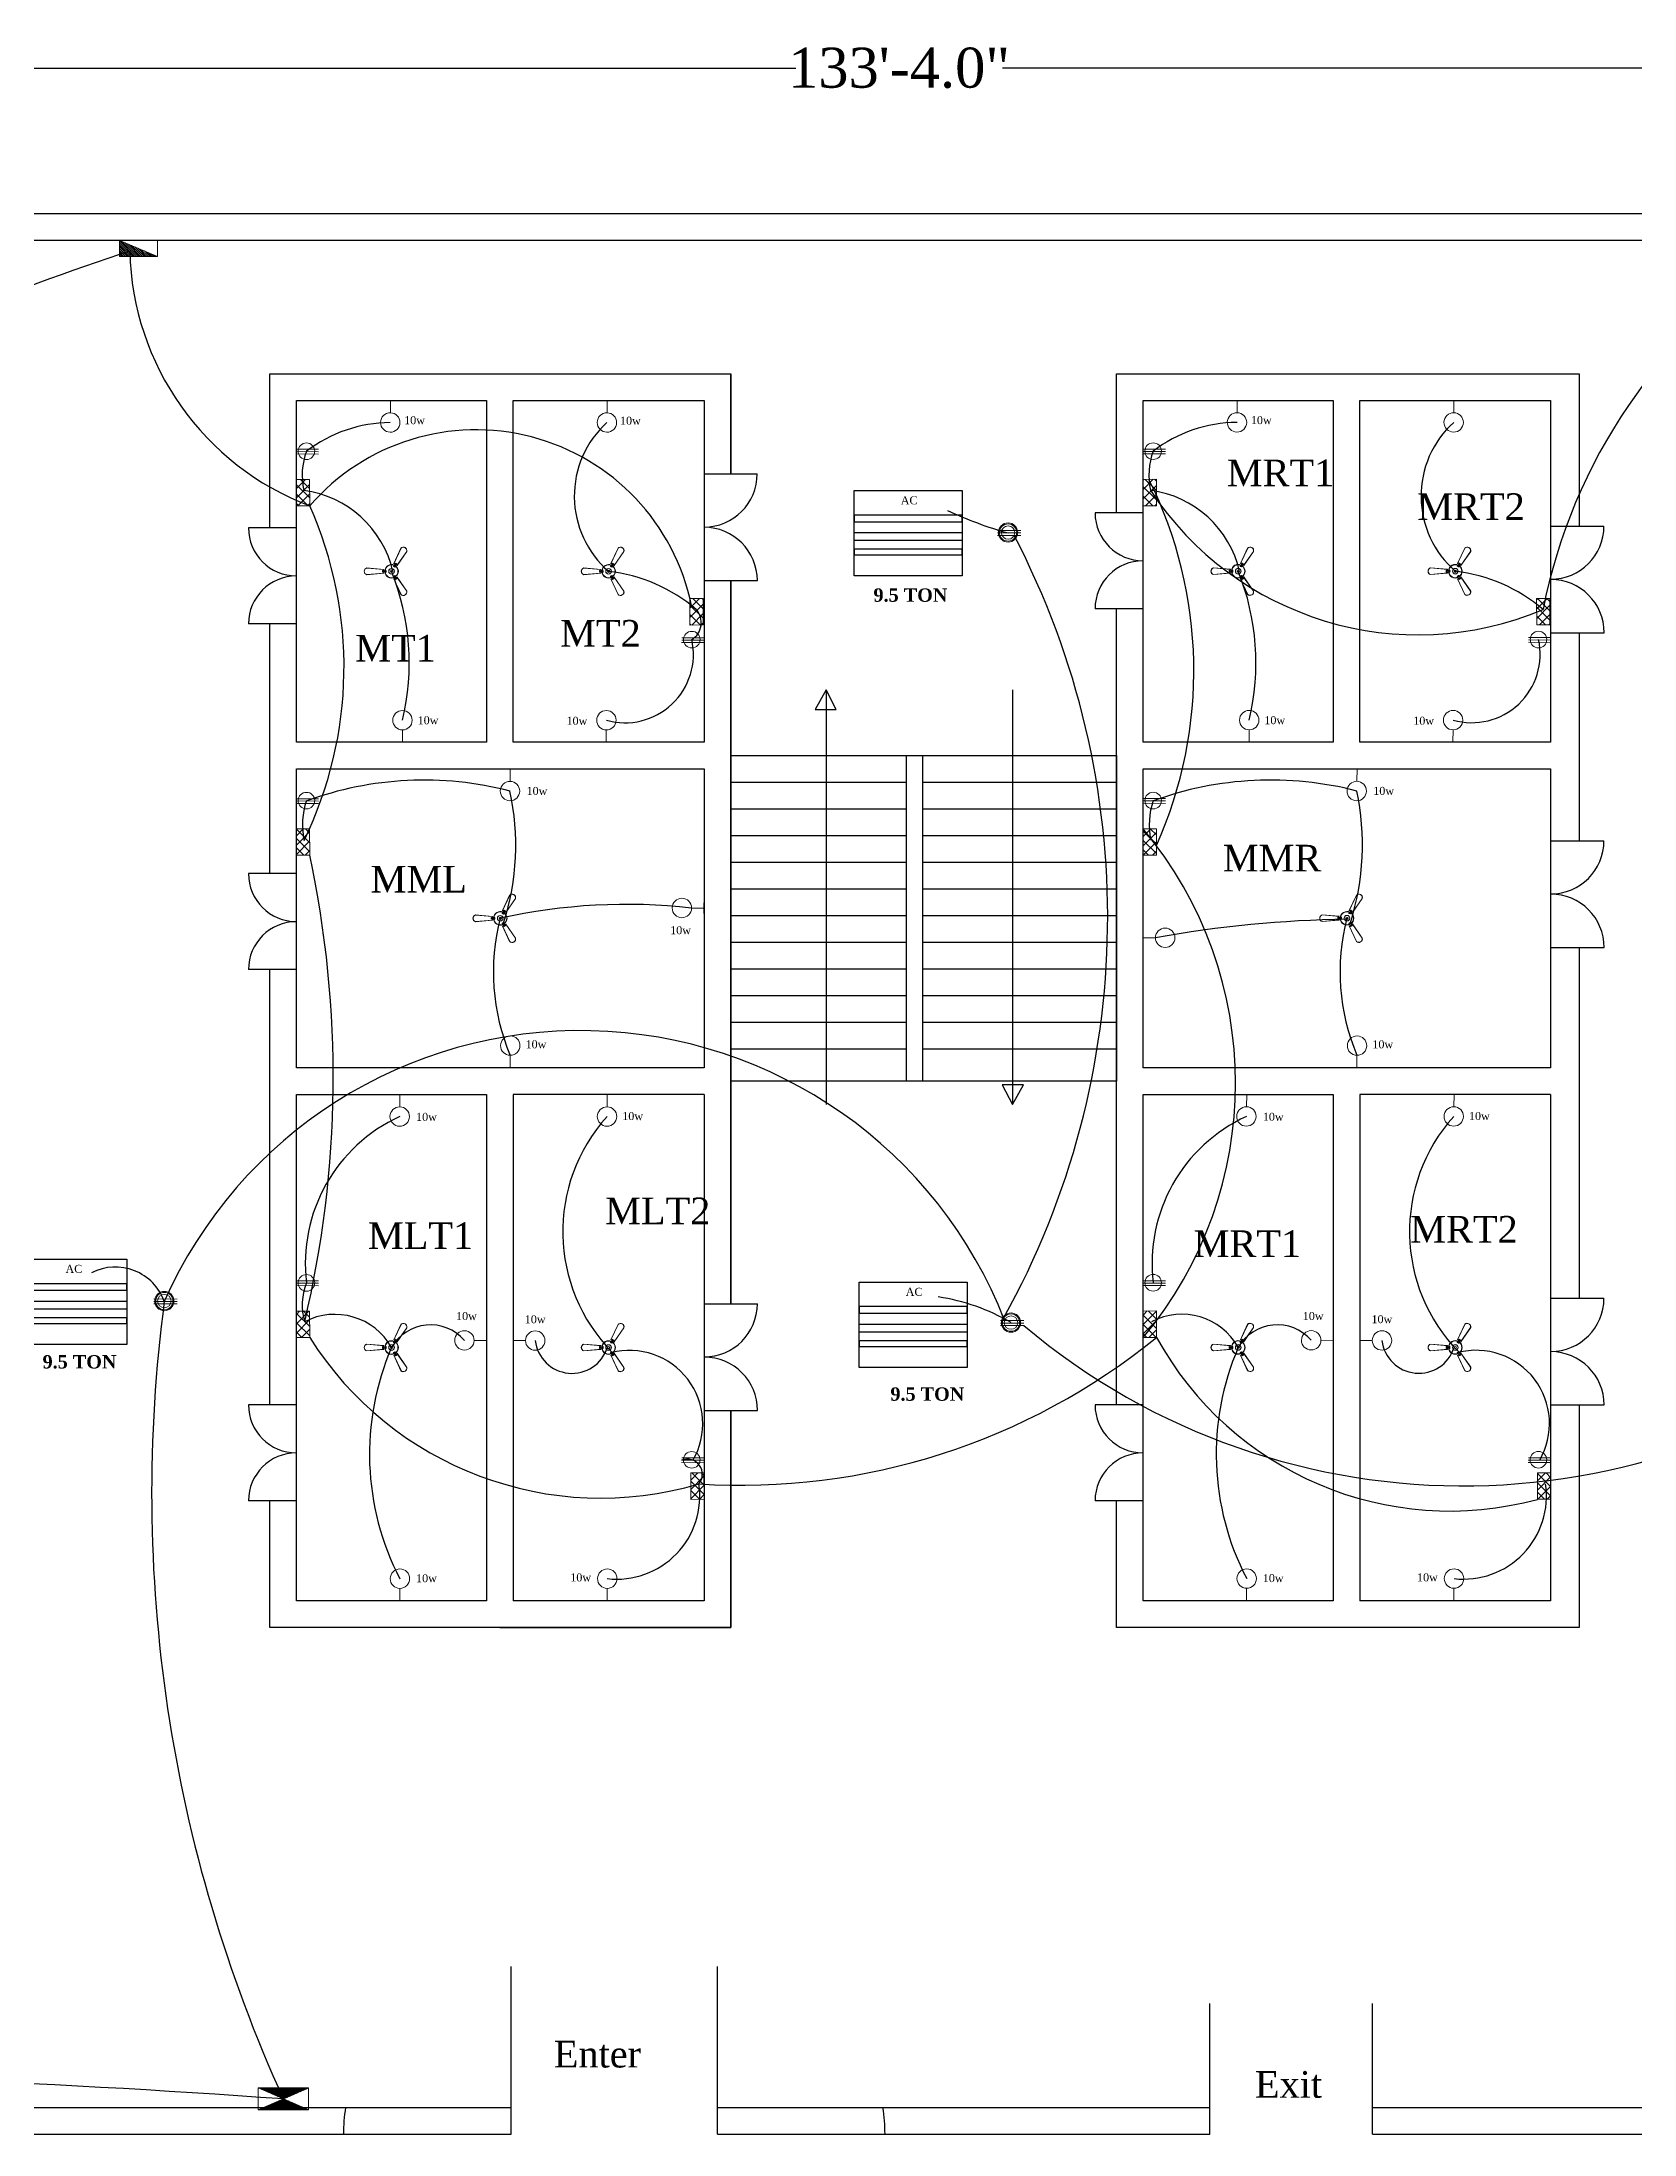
# Model space of a CAD drawing. Header units: inches. Extents: x 23915 to 29834, y 6638 to 7786.
# Drawn here: x 27073 to 27670, y 6668 to 7452 of the extents above; entities that cross this region are included whole.
import ezdxf

# ---------------------------------------------------------------- set-up
doc = ezdxf.new("R2010")
doc.units = ezdxf.units.IN
doc.header["$MEASUREMENT"] = 0
for name, color, linetype, lineweight in [('E-AC-Socket-15A', 52, 'Continuous', 18), ('E-CF-Ceiling-Fan', 7, 'Continuous', 18), ('E-MDB', 1, 'Continuous', 15), ('E-QS-Socket-15A', 30, 'Continuous', 18), ('E-SB-Switch-Board', 5, 'Continuous', 18), ('E-Sub-Distrubtion board', 242, 'Continuous', 18), ('E-WALL-LIGHT', 4, 'Continuous', 18), ('LIGHTING', 7, 'Continuous', 18)]:
    doc.layers.add(name, color=color, linetype=linetype, lineweight=lineweight)
doc.styles.get("Standard").update_dxf_attribs({"font": 'times.ttf', "height": 15})
doc.dimstyles.get("Standard").update_dxf_attribs({"dimtxt": 0.18, "dimasz": 6, "dimexe": 0.18, "dimexo": 0.0625, "dimgap": 0.09, "dimtad": 0, "dimtih": 1, "dimtoh": 1, "dimdec": 1, "dimzin": 0, "dimdsep": 46, "dimlunit": 3, "dimtxsty": 'Standard', "dimblk": 'ARCHTICK', "dimcen": 0.09, "dimadec": 0, "dimazin": 0, "dimtfac": 1, "dimtdec": 1, "dimtofl": 0, "dimtmove": 0, "dimatfit": 3, "dimldrblk": 'ARCHTICK', "dimfxl": 1, "dimtolj": 1, "dimtzin": 0, "dimarcsym": 0})

# ---------------------------------------------------------------- blocks, each defined once
blk = doc.blocks.new('D1')
for p, q in [((7349.36, 6000.1), (7331.36, 6000.1)), ((7349.36, 5964.1), (7331.36, 5964.1))]:
    blk.add_line(p, q)
for centre, start, end in [((7349.36, 6000.1), 180, 269.99996), ((7349.36, 5964.1), 90, 180)]:
    blk.add_arc(centre, 18, start, end)
blk = doc.blocks.new('WALL-LIGHT')
for p, q in [((-0.062, 0.259), (0.062, 0.259)), ((0, 0.114), (0, 0.259))]:
    blk.add_line(p, q)
blk.add_circle((0, 0), 0.114)
blk = doc.blocks.new('SW')
h = blk.add_hatch()
h.set_pattern_fill('ANSI37', color=256, scale=24, style=0)
h.set_pattern_definition([(45, (-59.5238, -1151.0284), (-2.12132, 2.12132), []), (135, (-59.5238, -1151.0284), (-2.12132, -2.12132), [])])
h.paths.add_polyline_path([(-24, -15.52), (-12, -15.52), (-12, -21.52), (-24, -21.52)])
for p, q in [((-24, -15.52), (-12, -15.52)), ((-24, -15.52), (-24, -21.52)), ((-12, -15.52), (-12, -21.52)), ((-24, -21.52), (-12, -21.52))]:
    blk.add_line(p, q)
blk = doc.blocks.new('A$C4DCB0E22')
at = {"layer": 'E-SB-Switch-Board', "xscale": 1.5, "yscale": 1.5, "zscale": 1.5, "rotation": 90.05046403147966}
blk.add_blockref('SW', (-23.3, 36), dxfattribs=at)
blk = doc.blocks.new('3PIN15A')
for p, q in [((-7.5, -5.1), (6.4, 8.9)), ((-6.1, -6.6), (7.9, 7.4)), ((-4.6, -8.1), (9.4, 5.9))]:
    blk.add_line(p, q)
blk.add_circle((0, 0), 7.37)
blk = doc.blocks.new('FAN56')
at = {"layer": 'LIGHTING'}
for p, q in [((2.3, 7.9), (9.7, 23.9)), ((2.4, 7.8), (9.8, 23.8)), ((-25.5, 3.5), (-8, 2)), ((-25.5, 3.4), (-8, 1.8)), ((-9.1, 0.4), (-8.8, 0.6)), ((-8.2, 0.6), (-8.9, 1)), ((-8.4, -0.2), (-8.6, 0.1)), ((-6.7, 0.6), (-5.9, 0.9)), ((-6.4, -0.1), (-6.5, 0.2)), ((-6, 0.4), (-5.7, 0.6)), ((2.8, 6.1), (2.1, 5.6)), ((2.5, 5.6), (2.5, 5.2)), ((3.1, 5.6), (3.5, 5.6)), ((3.3, 5), (3.3, 4.7)), ((3.6, 7.4), (3.6, 8.2)), ((3.8, 5.5), (3.8, 4.6)), ((4, 7.4), (4.4, 7.4)), ((4.1, 8.2), (4.1, 7.8)), ((4.6, 6.8), (5.3, 7.2)), ((4.9, 7.7), (4.9, 7.4)), ((15.7, 20.4), (5.6, 6)), ((15.8, 20.4), (5.7, 5.9)), ((-8, -1.8), (-25.5, -3.4)), ((-8, -2), (-25.5, -3.5)), ((-9.1, -0.6), (-8.8, -0.4)), ((-8.2, -0.6), (-8.9, -1)), ((-6.7, -0.6), (-5.9, -0.9)), ((-6.1, -0.6), (-5.8, -0.4)), ((2.8, -6.1), (2.1, -5.6)), ((9.7, -23.9), (2.3, -7.9)), ((2.7, -5.4), (2.4, -5.2)), ((9.8, -23.8), (2.4, -7.8)), ((3.3, -5.5), (3.1, -5.8)), ((3.5, -5), (3.2, -4.8)), ((3.6, -7.4), (3.6, -8.2)), ((3.8, -5.5), (3.8, -4.6)), ((4.2, -8.1), (3.9, -7.9)), ((4.4, -7.2), (4.2, -7.5)), ((4.6, -6.8), (5.3, -7.2)), ((5.1, -7.6), (4.8, -7.5)), ((5.6, -6), (15.7, -20.4)), ((5.7, -5.9), (15.8, -20.4))]:
    blk.add_line(p, q, dxfattribs=at)
for centre, radius in [((-9, 0.5), 0.176), ((-8.5, -0.1), 0.176), ((-6.5, 0.1), 0.176), ((-5.9, 0.5), 0.176), ((0, 0), 2.91), ((0, 0), 2.8), ((0, 0), 1.16), ((0, 0), 1.04), ((2.5, 5.4), 0.176), ((3.3, 5.6), 0.176), ((3.3, 4.9), 0.176), ((4.1, 8), 0.176), ((4.2, 7.4), 0.176), ((4.9, 7.5), 0.176), ((-9, -0.5), 0.176), ((-5.9, -0.5), 0.176), ((2.5, -5.3), 0.176), ((3.2, -5.6), 0.176), ((3.4, -4.9), 0.176), ((4.1, -8), 0.176), ((4.3, -7.3), 0.176), ((4.9, -7.5), 0.176)]:
    blk.add_circle(centre, radius, dxfattribs=at)
for centre, radius, start, end in [((12.2, 21.2), 3.68, 347.3557, 132.6443), ((12.2, 21.2), 3.57, 347.726, 132.274), ((-24.4, 0), 3.68, 107.3557, 252.6443), ((-24.4, 0), 3.57, 107.726, 252.274), ((0, 0), 9.37, 175.5055, 184.4945), ((-9.1, 0.7), 0.293, 62.3685, 175.5055), ((0, 0), 8.2, 166.1924, 175.904), ((-7.4, 3), 2.53, 252.404, 287.596), ((0, 0), 7.03, 64.034, 175.92), ((0, 0), 6.68, 65.0324, 174.9676), ((-5.8, 0.7), 0.293, 353.3233, 114.7287), ((0, 0), 5.51, 173.3233, 186.6767), ((2.3, 5.3), 0.293, 125.2713, 246.6767), ((0, 0), 5.51, 53.3233, 66.6767), ((0, 0), 8.2, 64.096, 73.8076), ((1.2, 7.8), 2.38, 311.296, 348.704), ((3.5, 4.7), 0.293, 233.3233, 354.7287), ((3.9, 8.2), 0.293, 64.4945, 177.6315), ((6.3, 4.9), 2.53, 132.404, 167.596), ((0, 0), 6.68, 305.0324, 54.9676), ((0, 0), 7.03, 304.034, 55.92), ((0, 0), 9.37, 55.5055, 64.4945), ((0, 0), 8.2, 46.1924, 55.904), ((5.1, 7.5), 0.293, 302.3685, 55.5055), ((-9.1, -0.7), 0.293, 184.4945, 297.6315), ((-7.4, -2.8), 2.38, 71.296, 108.704), ((0, 0), 8.2, 184.096, 193.8076), ((0, 0), 7.03, 184.034, 295.92), ((0, 0), 6.68, 185.0324, 294.9676), ((-5.8, -0.7), 0.293, 245.2713, 6.6767), ((2.3, -5.3), 0.293, 113.3233, 234.7287), ((0, 0), 5.51, 293.3233, 306.6767), ((0, 0), 8.2, 286.1924, 295.904), ((1.1, -7.9), 2.53, 12.404, 47.596), ((3.5, -4.7), 0.293, 5.2713, 126.6767), ((3.9, -8.2), 0.293, 182.3685, 295.5055), ((6.2, -5), 2.38, 191.296, 228.704), ((0, 0), 9.37, 295.5055, 304.4945), ((0, 0), 8.2, 304.096, 313.8076), ((5.1, -7.5), 0.293, 304.4945, 57.6315), ((12.2, -21.2), 3.68, 227.3557, 12.6443), ((12.2, -21.2), 3.57, 227.726, 12.274)]:
    blk.add_arc(centre, radius, start, end, dxfattribs=at)
blk = doc.blocks.new('AC')
at = {"color": 5}
for points in [[(28348.4, 7837.6), (28483.4, 7837.6), (28483.4, 7730.8), (28348.4, 7730.8)], [(28348.4, 7798.6), (28483.4, 7798.6), (28483.4, 7806.8), (28348.4, 7806.8)], [(28348.4, 7785.1), (28483.4, 7785.1), (28483.4, 7775.1), (28348.4, 7775.1)], [(28483.4, 7764.3), (28348.4, 7764.3), (28348.4, 7757.1), (28483.4, 7757.1)]]:
    blk.add_lwpolyline(points, close=True, dxfattribs=at)
at = {"color": 5, "insert": (28406.6, 7830.3), "char_height": 10, "width": 52.122, "attachment_point": 1}
blk.add_mtext('AC', dxfattribs=at)
blk = doc.blocks.new('A$C44EE3311')
for p, q in [((20, 94), (439, 513)), ((64, 49), (484, 468)), ((109, 5), (529, 424))]:
    blk.add_line(p, q)
for radius in [246, 221, 171]:
    blk.add_circle((246, 246), radius)
blk = doc.blocks.new('P')
h = blk.add_hatch()
h.set_pattern_fill('ANSI31', color=256, style=0)
h.set_pattern_definition([(45, (5262.17775, 6617.84506), (-0.0883883476, 0.0883883476), [])])
h.paths.add_polyline_path([(-3.1, -22.9), (9.7, -17.3), (-15.8, -17.3)])
h = blk.add_hatch()
h.set_pattern_fill('ANSI31', color=256, style=0)
h.set_pattern_definition([(315, (5262.17775, -6663.70471), (-0.0883883476, -0.0883883476), [])])
h.paths.add_polyline_path([(-3.1, -22.9), (9.7, -28.5), (-15.8, -28.5)])
for p, q in [((-3.1, -22.9), (-15.8, -17.3)), ((-15.8, -17.3), (9.7, -17.3)), ((-15.8, -28.5), (-15.8, -17.3)), ((-3.1, -22.9), (9.7, -17.3)), ((9.7, -17.3), (9.7, -28.5)), ((-15.8, -28.5), (-3.1, -22.9)), ((9.7, -28.5), (-15.8, -28.5)), ((-3.1, -22.9), (9.7, -28.5))]:
    blk.add_line(p, q)
blk = doc.blocks.new('*X29')
at = {"color": 0}
for p, q in [((10769, 16968.5), (10779.2, 16978.7)), ((10770.8, 16968.5), (10782.2, 16980)), ((10772.5, 16968.5), (10785.3, 16981.3)), ((10774.3, 16968.5), (10788.3, 16982.6)), ((10776.1, 16968.5), (10790.7, 16983.2)), ((10777.8, 16968.5), (10790.7, 16981.4)), ((10779.6, 16968.5), (10790.7, 16979.6)), ((10754.8, 16968.5), (10754.9, 16968.6)), ((10756.6, 16968.5), (10757.9, 16969.8)), ((10758.4, 16968.5), (10761, 16971.1)), ((10760.2, 16968.5), (10764, 16972.4)), ((10761.9, 16968.5), (10767, 16973.7)), ((10763.7, 16968.5), (10770.1, 16974.9)), ((10765.5, 16968.5), (10773.1, 16976.2)), ((10767.2, 16968.5), (10776.1, 16977.5)), ((10781.4, 16968.5), (10790.7, 16977.9)), ((10783.1, 16968.5), (10790.7, 16976.1)), ((10784.9, 16968.5), (10790.7, 16974.3)), ((10786.7, 16968.5), (10790.7, 16972.6)), ((10788.4, 16968.5), (10790.7, 16970.8)), ((10790.2, 16968.5), (10790.7, 16969))]:
    blk.add_line(p, q, dxfattribs=at)
blk = doc.blocks.new('SDB')
for p, q in [((0, -7.5), (17.93, 0)), ((0, -7.5), (0, 0)), ((0, 0), (17.93, 0)), ((17.93, 0), (17.93, -7.5)), ((0, -7.5), (17.93, -7.5))]:
    blk.add_line(p, q)
at = {"xscale": 0.5, "yscale": 0.5, "zscale": 0.5}
blk.add_blockref('*X29', (-5377.41, -8491.77), dxfattribs=at)
blk = doc.blocks.new('_ArchTick')
at = {"color": 0, "linetype": 'ByBlock', "const_width": 0.15}
blk.add_lwpolyline([(-0.5, -0.5), (0.5, 0.5)], dxfattribs=at)
blk = doc.blocks.new('*D65')
at = {"color": 0, "lineweight": -2}
for p, q in [((26594.1, 7387.87), (26594.1, 7442.62)), ((26594.1, 7442.44), (27355.39, 7442.44)), ((28194.1, 7442.44), (27432.82, 7442.44)), ((28194.1, 7387.87), (28194.1, 7442.62))]:
    blk.add_line(p, q, dxfattribs=at)
at = {"layer": 'Defpoints', "color": 0}
for p in [(28194.1, 7442.44), (26594.1, 7387.8), (28194.1, 7387.8)]:
    blk.add_point(p, dxfattribs=at)
at = {"color": 0, "lineweight": -2, "xscale": 6, "yscale": 6, "zscale": 6, "rotation": 180}
blk.add_blockref('_ArchTick', (26594.1, 7442.44), dxfattribs=at)
at = {"color": 0, "lineweight": -2, "xscale": 6, "yscale": 6, "zscale": 6}
blk.add_blockref('_ArchTick', (28194.1, 7442.44), dxfattribs=at)
at = {"color": 0, "insert": (27394.1, 7442.44), "char_height": 15, "attachment_point": 5}
blk.add_mtext('\\A1;133\'-4.0"', dxfattribs=at)

msp = doc.modelspace()

# ---------------------------------------------------------------- linework, layer by layer
for p, q in [((27320.93, 7290.3), (27340.93, 7290.3)), ((27638.29, 7270.74), (27658.29, 7270.74)), ((27320.99, 7250.29), (27340.99, 7250.29)), ((27638.35, 7230.74), (27658.35, 7230.74)), ((27366.73, 7209.27), (27362.63, 7201.93)), ((27366.73, 7209.27), (27362.63, 7201.93)), ((27362.63, 7201.93), (27370.55, 7202.02)), ((27362.63, 7201.93), (27370.55, 7202.02)), ((27370.55, 7202.02), (27366.73, 7209.27)), ((27366.73, 7209.27), (27366.73, 7053.92)), ((27370.55, 7202.02), (27366.73, 7209.27)), ((27366.73, 7209.27), (27366.73, 7053.92)), ((27436.62, 7209.27), (27436.62, 7053.92)), ((27436.62, 7209.27), (27436.62, 7053.92)), ((27330.99, 7174.67), (27396.9, 7174.67)), ((27330.99, 7174.67), (27396.9, 7174.67)), ((27402.94, 7174.67), (27475.56, 7174.67)), ((27402.94, 7174.67), (27475.56, 7174.67)), ((27330.99, 7164.67), (27396.9, 7164.67)), ((27330.99, 7164.67), (27396.9, 7164.67)), ((27402.94, 7164.67), (27475.56, 7164.67)), ((27402.94, 7164.67), (27475.56, 7164.67)), ((27330.99, 7154.67), (27396.9, 7154.67)), ((27330.99, 7154.67), (27396.9, 7154.67)), ((27402.94, 7154.67), (27475.56, 7154.67)), ((27402.94, 7154.67), (27475.56, 7154.67)), ((27638.29, 7152.74), (27658.29, 7152.74)), ((27330.99, 7144.67), (27396.9, 7144.67)), ((27330.99, 7144.67), (27396.9, 7144.67)), ((27402.94, 7144.67), (27475.56, 7144.67)), ((27402.94, 7144.67), (27475.56, 7144.67)), ((27330.99, 7134.67), (27396.9, 7134.67)), ((27330.99, 7134.67), (27396.9, 7134.67)), ((27402.94, 7134.67), (27475.56, 7134.67)), ((27402.94, 7134.67), (27475.56, 7134.67)), ((27330.99, 7124.67), (27396.9, 7124.67)), ((27330.99, 7124.67), (27396.9, 7124.67)), ((27402.94, 7124.67), (27475.56, 7124.67)), ((27402.94, 7124.67), (27475.56, 7124.67)), ((27330.99, 7114.67), (27396.9, 7114.67)), ((27330.99, 7114.67), (27396.9, 7114.67)), ((27402.94, 7114.67), (27475.56, 7114.67)), ((27402.94, 7114.67), (27475.56, 7114.67)), ((27638.35, 7112.74), (27658.35, 7112.74)), ((27330.99, 7104.67), (27396.9, 7104.67)), ((27330.99, 7104.67), (27396.9, 7104.67)), ((27402.94, 7104.67), (27475.56, 7104.67)), ((27402.94, 7104.67), (27475.56, 7104.67)), ((27330.99, 7094.67), (27396.9, 7094.67)), ((27330.99, 7094.67), (27396.9, 7094.67)), ((27402.94, 7094.67), (27475.56, 7094.67)), ((27402.94, 7094.67), (27475.56, 7094.67)), ((27330.99, 7084.67), (27396.9, 7084.67)), ((27330.99, 7084.67), (27396.9, 7084.67)), ((27402.94, 7084.67), (27475.56, 7084.67)), ((27402.94, 7084.67), (27475.56, 7084.67)), ((27330.99, 7074.67), (27396.9, 7074.67)), ((27330.99, 7074.67), (27396.9, 7074.67)), ((27402.94, 7074.67), (27475.56, 7074.67)), ((27402.94, 7074.67), (27475.56, 7074.67)), ((27440.72, 7061.26), (27432.8, 7061.17)), ((27440.72, 7061.26), (27432.8, 7061.17)), ((27432.8, 7061.17), (27436.62, 7053.92)), ((27432.8, 7061.17), (27436.62, 7053.92)), ((27436.62, 7053.92), (27440.72, 7061.26)), ((27436.62, 7053.92), (27440.72, 7061.26)), ((27320.99, 6979.15), (27340.99, 6979.15)), ((27638.29, 6981.2), (27658.29, 6981.2)), ((27321.05, 6939.15), (27341.05, 6939.15)), ((27638.35, 6941.2), (27658.35, 6941.2)), ((27248.68, 6667.8), (27248.68, 6730.63)), ((27326.01, 6667.8), (27326.01, 6730.63)), ((27510.56, 6667.8), (27510.56, 6716.74)), ((27571.55, 6667.8), (27571.55, 6716.74))]:
    msp.add_line(p, q)
for points in [[(27571.55, 6667.8), (28194.1, 6667.8), (28194.1, 7387.8), (26594.1, 7387.8), (26594.1, 6667.8), (27248.68, 6667.8)], [(27571.55, 6667.8), (28194.1, 6667.8), (28194.1, 7387.8), (26594.1, 7387.8), (26594.1, 6667.8), (27248.68, 6667.8)], [(27571.55, 6677.8), (28184.1, 6677.8), (28184.1, 7377.8), (26604.1, 7377.8), (26604.1, 6677.8), (27248.68, 6677.8)], [(27571.55, 6677.8), (28184.1, 6677.8), (28184.1, 7377.8), (26604.1, 7377.8), (26604.1, 6677.8), (27248.68, 6677.8)], [(27158.26, 7270.05), (27158.26, 7327.86), (27330.99, 7327.86), (27330.99, 7290.3)], [(27158.26, 7270.05), (27158.26, 7327.86), (27244.48, 7327.86)], [(27158.26, 7270.05), (27158.26, 7327.86), (27330.99, 7327.86), (27330.99, 7290.3)], [(27158.26, 7270.05), (27158.26, 7327.86), (27244.48, 7327.86)], [(27244.48, 7327.86), (27330.93, 7327.86), (27330.93, 7290.3)], [(27244.48, 7327.86), (27330.93, 7327.86), (27330.93, 7290.3)], [(27475.56, 7275.72), (27475.56, 7327.86), (27649.02, 7327.86), (27649.02, 7270.74)], [(27475.56, 7275.72), (27475.56, 7327.86), (27561.77, 7327.86)], [(27475.56, 7275.72), (27475.56, 7327.86), (27649.02, 7327.86), (27649.02, 7270.74)], [(27475.56, 7275.72), (27475.56, 7327.86), (27561.77, 7327.86)], [(27168.26, 7189.67), (27168.26, 7317.86), (27239.48, 7317.86)], [(27239.48, 7317.86), (27239.48, 7189.67), (27168.26, 7189.67)], [(27168.26, 7189.67), (27168.26, 7317.86), (27239.48, 7317.86)], [(27239.48, 7317.86), (27239.48, 7189.67), (27168.26, 7189.67)], [(27249.48, 7317.86), (27320.99, 7317.86), (27320.99, 7189.67)], [(27320.99, 7189.67), (27249.48, 7189.67), (27249.48, 7317.86)], [(27249.48, 7317.86), (27320.99, 7317.86), (27320.99, 7189.67)], [(27320.99, 7189.67), (27249.48, 7189.67), (27249.48, 7317.86)], [(27485.56, 7189.67), (27485.56, 7317.86), (27556.77, 7317.86)], [(27556.77, 7317.86), (27556.77, 7189.67), (27485.56, 7189.67)], [(27485.56, 7189.67), (27485.56, 7317.86), (27556.77, 7317.86)], [(27556.77, 7317.86), (27556.77, 7189.67), (27485.56, 7189.67)], [(27566.77, 7317.86), (27638.29, 7317.86), (27638.29, 7189.67)], [(27638.29, 7189.67), (27566.77, 7189.67), (27566.77, 7317.86)], [(27566.77, 7317.86), (27638.29, 7317.86), (27638.29, 7189.67)], [(27638.29, 7189.67), (27566.77, 7189.67), (27566.77, 7317.86)], [(27330.93, 7250.29), (27330.93, 7184.67)], [(27330.93, 7250.29), (27330.93, 7184.67)], [(27330.99, 7250.29), (27330.99, 6979.15)], [(27330.99, 7250.29), (27330.99, 6979.15)], [(27158.26, 7140.44), (27158.26, 7234.05)], [(27158.26, 7184.67), (27158.26, 7234.05)], [(27158.26, 7140.44), (27158.26, 7234.05)], [(27158.26, 7184.67), (27158.26, 7234.05)], [(27475.56, 6941.24), (27475.56, 7239.72)], [(27475.56, 7184.67), (27475.56, 7239.72)], [(27475.56, 6941.24), (27475.56, 7239.72)], [(27475.56, 7184.67), (27475.56, 7239.72)], [(27649.02, 7230.74), (27649.02, 7152.74)], [(27649.02, 7230.74), (27649.02, 7152.74)], [(27158.26, 7140.44), (27158.26, 7184.67)], [(27158.26, 7140.44), (27158.26, 7184.67)], [(27158.26, 7140.44), (27158.26, 7184.67)], [(27158.26, 7140.44), (27158.26, 7184.67)], [(27168.26, 7067.66), (27168.26, 7179.67)], [(27168.26, 7179.67), (27320.99, 7179.67)], [(27168.26, 7067.66), (27168.26, 7179.67)], [(27168.26, 7179.67), (27320.99, 7179.67)], [(27320.99, 7179.67), (27320.99, 7067.66)], [(27320.99, 7179.67), (27320.99, 7067.66)], [(27330.93, 7184.67), (27330.93, 7062.66)], [(27330.93, 7184.67), (27330.93, 7062.66)], [(27330.93, 7184.67), (27330.93, 7062.66)], [(27330.93, 7184.67), (27330.93, 7062.66)], [(27475.56, 7062.66), (27475.56, 7184.67)], [(27475.56, 7062.66), (27475.56, 7184.67)], [(27475.56, 7062.66), (27475.56, 7184.67)], [(27475.56, 7062.66), (27475.56, 7184.67)], [(27485.56, 7067.66), (27485.56, 7179.67)], [(27485.56, 7179.67), (27638.29, 7179.67)], [(27485.56, 7067.66), (27485.56, 7179.67)], [(27485.56, 7179.67), (27638.29, 7179.67)], [(27638.29, 7179.67), (27638.29, 7067.66)], [(27638.29, 7179.67), (27638.29, 7067.66)], [(27649.02, 7112.74), (27649.02, 6981.2)], [(27649.02, 7112.74), (27649.02, 6981.2)], [(27158.26, 6941.24), (27158.26, 7104.44)], [(27158.26, 7062.66), (27158.26, 7104.44)], [(27158.26, 7062.66), (27158.26, 7104.44)], [(27158.26, 6941.24), (27158.26, 7104.44)], [(27158.26, 7062.66), (27158.26, 7104.44)], [(27158.26, 7062.66), (27158.26, 7104.44)], [(27158.26, 6941.24), (27158.26, 7062.66)], [(27158.26, 6941.24), (27158.26, 7062.66)], [(27320.99, 7067.66), (27168.26, 7067.66)], [(27320.99, 7067.66), (27168.26, 7067.66)], [(27330.99, 6979.15), (27330.99, 7062.66), (27330.93, 7062.66)], [(27330.99, 6979.15), (27330.99, 7062.66), (27330.93, 7062.66)], [(27475.56, 6941.24), (27475.56, 7062.66)], [(27475.56, 6941.24), (27475.56, 7062.66)], [(27638.29, 7067.66), (27485.56, 7067.66)], [(27638.29, 7067.66), (27485.56, 7067.66)], [(27239.48, 6867.8), (27168.26, 6867.8), (27168.26, 7057.66)], [(27168.26, 7057.66), (27239.48, 7057.66), (27239.48, 6867.8)], [(27239.48, 6867.8), (27168.26, 6867.8), (27168.26, 7057.66)], [(27168.26, 7057.66), (27239.48, 7057.66), (27239.48, 6867.8)], [(27320.99, 7057.66), (27320.99, 6867.8), (27249.48, 6867.8)], [(27320.99, 7057.66), (27249.48, 7057.66), (27249.48, 6867.8)], [(27320.99, 7057.66), (27320.99, 6867.8), (27249.48, 6867.8)], [(27320.99, 7057.66), (27249.48, 7057.66), (27249.48, 6867.8)], [(27556.77, 6867.8), (27485.56, 6867.8), (27485.56, 7057.66)], [(27485.56, 7057.66), (27556.77, 7057.66), (27556.77, 6867.8)], [(27556.77, 6867.8), (27485.56, 6867.8), (27485.56, 7057.66)], [(27485.56, 7057.66), (27556.77, 7057.66), (27556.77, 6867.8)], [(27638.29, 7057.66), (27638.29, 6867.8), (27566.77, 6867.8)], [(27638.29, 7057.66), (27566.77, 7057.66), (27566.77, 6867.8)], [(27638.29, 7057.66), (27638.29, 6867.8), (27566.77, 6867.8)], [(27638.29, 7057.66), (27566.77, 7057.66), (27566.77, 6867.8)], [(27330.99, 6939.15), (27330.99, 6857.8), (27158.26, 6857.8), (27158.26, 6905.24)], [(27330.99, 6939.15), (27330.99, 6857.8), (27158.26, 6857.8), (27158.26, 6905.24)], [(27244.48, 6857.8), (27330.99, 6857.8), (27330.99, 6939.15)], [(27244.48, 6857.8), (27330.99, 6857.8), (27330.99, 6939.15)], [(27649.02, 6941.2), (27649.02, 6857.8), (27475.56, 6857.8), (27475.56, 6905.24)], [(27649.02, 6941.2), (27649.02, 6857.8), (27475.56, 6857.8), (27475.56, 6905.24)], [(27244.48, 6857.8), (27158.26, 6857.8), (27158.26, 6905.24)], [(27244.48, 6857.8), (27158.26, 6857.8), (27158.26, 6905.24)], [(27561.77, 6857.8), (27475.56, 6857.8), (27475.56, 6905.24)], [(27561.77, 6857.8), (27475.56, 6857.8), (27475.56, 6905.24)], [(27326.01, 6677.8), (27510.56, 6677.8)], [(27326.01, 6677.8), (27510.56, 6677.8)], [(27326.01, 6667.8), (27510.56, 6667.8)], [(27326.01, 6667.8), (27510.56, 6667.8)]]:
    msp.add_lwpolyline(points)
for points in [[(27330.99, 7184.67), (27475.56, 7184.67), (27475.56, 7062.66), (27330.99, 7062.66)], [(27330.99, 7184.67), (27475.56, 7184.67), (27475.56, 7062.66), (27330.99, 7062.66)], [(27396.9, 7184.67), (27402.94, 7184.67), (27402.94, 7062.66), (27396.9, 7062.66)], [(27396.9, 7184.67), (27402.94, 7184.67), (27402.94, 7062.66), (27396.9, 7062.66)]]:
    msp.add_lwpolyline(points, close=True)
at = {"color": 6}
for centre, radius, start, end in [((27346.75, 6627.55), 784.16, 107.85674, 118.66202), ((27210.52, 7376.23), 104.79, 181.35338, 249.14385), ((27838.65, 7199.4), 207.1, 122.656, 168.84231), ((27235.56, 7224.39), 82.43, 11.57429, 139.14631), ((27343.71, 7216.63), 160.87, 335.89353, 26.43159), ((27588.63, 7349.89), 119.93, 213.23924, 292.98182), ((27037.66, 7217.87), 148.42, 334.04018, 24.0302), ((27371.45, 7061.84), 148.72, 320.13213, 39.89133), ((26783.54, 7064.04), 398.48, 346.70044, 12.06136), ((27282.36, 7035.31), 129.02, 212.22929, 286.52127), ((27334.72, 7157.94), 246.83, 266.35974, 309.15072), ((27600.56, 7026.95), 125.5, 208.78022, 285.16266), ((26886.32, 2853.81), 3837.2, 85.85947, 94.06337)]:
    msp.add_arc(centre, radius, start, end, dxfattribs=at)
at = {"color": 5}
for centre, radius, start, end in [((27203.78, 7257.26), 52.3, 90.40203, 127.4292), ((27309.66, 7281.94), 37.29, 132.19844, 229.06801), ((27521.12, 7257.29), 52.3, 90.40203, 127.4292), ((27627.01, 7281.97), 37.29, 132.19844, 229.06801), ((27196.56, 7289.72), 26.18, 159.74075, 192.35453), ((27513.9, 7289.75), 26.18, 159.74075, 192.35453), ((27165.72, 7244.77), 39.7, 13.04085, 82.38941), ((27483.06, 7244.8), 39.7, 13.04085, 82.38941), ((27118.64, 7219.43), 91.88, 346.47884, 21.94523), ((27278.23, 7192.76), 61.4, 49.49029, 83.44838), ((27435.99, 7219.46), 91.88, 346.47884, 21.94523), ((27595.57, 7192.79), 61.4, 49.49029, 83.44838), ((27312.54, 7234.51), 7.44, 301.32213, 41.57349), ((27291.39, 7222.61), 25.63, 254.18382, 12.48166), ((27608.73, 7222.64), 25.63, 254.18382, 12.48166), ((27216.09, 7047.16), 128.31, 75.4685, 110.12568), ((27154.58, 7151.15), 95.85, 342.27532, 12.17415), ((27533.43, 7047.19), 128.31, 75.4685, 110.12568), ((27471.93, 7151.18), 95.85, 342.27532, 12.17415), ((27199, 7158.71), 28.5, 161.41852, 191.76057), ((27516.35, 7158.74), 28.5, 161.41852, 191.76057), ((27322.16, 7103.48), 80.12, 165.40659, 202.911), ((27291.96, 6912.02), 216.87, 83.53937, 102.60642), ((27569.22, 6674.45), 448.94, 90.938, 100.14037), ((27639.5, 7103.51), 80.12, 165.40659, 202.911), ((27232.21, 6994.22), 60.65, 114.62316, 186.85399), ((27332.6, 7006.18), 64.53, 138.00529, 224.39884), ((27549.55, 6994.25), 60.65, 114.62316, 186.85399), ((27649.94, 7006.21), 64.53, 138.00529, 224.39884), ((27192.64, 6978.72), 22.24, 158.19462, 196.58809), ((27182.65, 6950.85), 24.32, 29.24225, 117.74571), ((27499.99, 6950.88), 24.32, 29.24225, 117.74571), ((27218.49, 6954.42), 16.81, 40.86154, 150.38509), ((27535.83, 6954.45), 16.81, 40.86154, 150.38509), ((27296.61, 6922.73), 101, 156.67188, 207.51192), ((27271.55, 6966.95), 13.89, 186.6348, 342.28839), ((27293.03, 6934.18), 27.49, 330.07441, 104.49104), ((27613.96, 6922.76), 101, 156.67188, 207.51192), ((27588.89, 6966.98), 13.89, 186.6348, 342.28839), ((27610.38, 6934.21), 27.49, 330.07441, 104.49104), ((27314.71, 6915.23), 5.65, 320.1241, 111.83752), ((27288.28, 6906.99), 31.11, 263.45492, 8.55026), ((27605.63, 6907.01), 31.11, 263.45492, 8.55026)]:
    msp.add_arc(centre, radius, start, end, dxfattribs=at)
for centre, radius, start, end in [((27320.99, 7290.3), 19.94, 270, 0), ((27320.99, 7250.29), 20, 0, 90), ((27638.35, 7270.74), 19.94, 270, 0), ((27638.35, 7230.74), 20, 0, 90), ((27638.35, 7152.74), 19.94, 270, 0), ((27638.35, 7112.74), 20, 0, 90), ((27321.05, 6979.15), 19.94, 270, 0), ((27638.35, 6981.2), 19.94, 270, 0), ((27321.05, 6939.15), 20, 0, 90), ((27638.35, 6941.2), 20, 0, 90), ((27248.68, 6667.8), 62.82, 170.84112, 180), ((27326.01, 6667.8), 62.82, 0, 9.15888)]:
    msp.add_arc(centre, radius, start, end)
at = {"color": 3}
for centre, radius, start, end in [((27472.01, 7402.28), 139.14, 244.59112, 254.55543), ((27100.38, 6973.47), 19.45, 19.6168, 117.19682), ((27397.45, 6906.15), 76.4, 59.64729, 81.47329)]:
    msp.add_arc(centre, radius, start, end, dxfattribs=at)
at = {"color": 1}
for centre, radius, start, end in [((27162.84, 7124.14), 309.44, 330.92969, 27.54171), ((27274.7, 6910.99), 170.58, 21.26465, 156.1354), ((27661.12, 6908.2), 547.15, 172.44227, 204.53473), ((27605.58, 7166.66), 255.79, 229.90399, 311.84159)]:
    msp.add_arc(centre, radius, start, end, dxfattribs=at)

# ---------------------------------------------------------------- block references
at = {"color": 5, "xscale": 0.2999999999992724, "yscale": 0.3000000000001819, "zscale": 0.3}
for p in [(18872.74, 4932.8), (18559.7, 4644.64), (18874.61, 4636.02)]:
    msp.add_blockref('AC', p, dxfattribs=at)
for p in [(20136.2, 1275.62), (19818.9, 1269.95), (19818.9, 1140.34), (19818.9, 941.15), (20136.2, 941.15)]:
    msp.add_blockref('D1', p)
at = {"layer": 'E-AC-Socket-15A', "xscale": 0.01466945520605271, "yscale": 0.01466945522224705, "zscale": 0.0146694552196272, "rotation": 314.9156490890725}
for p in [(27429.85, 7268.32), (27113.62, 6980.17), (27430.95, 6972.09)]:
    msp.add_blockref('A$C44EE3311', p, dxfattribs=at)
at = {"layer": 'E-CF-Ceiling-Fan', "color": 3, "xscale": 0.3641632086328173, "yscale": 0.3641632086309983, "zscale": 0.3641632086311714}
for p in [(27203.87, 7253.77), (27285.23, 7253.77), (27521.21, 7253.8), (27602.58, 7253.8), (27244.62, 7123.66), (27561.97, 7123.69), (27203.87, 6962.73), (27285.23, 6962.73), (27521.21, 6962.76), (27602.58, 6962.76)]:
    msp.add_blockref('FAN56', p, dxfattribs=at)
at = {"layer": 'E-MDB', "xscale": 0.740734477636579, "yscale": 0.740734477644537, "zscale": 0.7407344776362151}
msp.add_blockref('P', (27165.63, 6697.98), dxfattribs=at)
at = {"layer": 'E-QS-Socket-15A', "yscale": 0.422089882945329, "zscale": 0.4220898829428227, "rotation": 314.7849704464856}
for p, xscale in [((27171.99, 7298.79), 0.4220898829478396), ((27489.34, 7298.82), 0.4220898829478397), ((27316.41, 7228.15), 0.4220898829478396), ((27633.76, 7228.18), 0.4220898829478397), ((27171.99, 7167.79), 0.4220898829478396), ((27489.34, 7167.82), 0.4220898829478397), ((27171.99, 6986.98), 0.4220898829478396), ((27489.34, 6987.01), 0.4220898829478397), ((27316.38, 6920.62), 0.4220898829478396), ((27633.72, 6920.65), 0.4220898829478397)]:
    msp.add_blockref('3PIN15A', p, dxfattribs=dict(at, xscale=xscale))
at = {"layer": 'E-SB-Switch-Board', "xscale": -0.5506447733305904, "yscale": 0.5506447733314417, "zscale": 0.5506447733282025, "rotation": 0.2761672418259575}
for p in [(27173.22, 7278.31), (27490.57, 7278.34), (27320.7, 7233.63), (27638.04, 7233.66), (27173.22, 7147.3), (27490.57, 7147.33), (27173.22, 6966.5), (27490.57, 6966.53), (27321, 6905.81), (27638.34, 6905.84)]:
    msp.add_blockref('A$C4DCB0E22', p, dxfattribs=at)
at = {"layer": 'E-Sub-Distrubtion board', "xscale": -0.7984329450082441, "yscale": 0.7984329450064251, "zscale": 0.7984329450061678}
msp.add_blockref('SDB', (27116.19, 7377.8), dxfattribs=at)
at = {"layer": 'E-WALL-LIGHT', "zscale": 31.89877084477114}
for p, xscale, yscale, rotation in [((27203.41, 7309.56), 31.89877084470409, 31.89877068052374, 359.3329104222855), ((27284.62, 7309.56), 31.89877084470409, 31.89877068052374, 359.3329104222855), ((27520.75, 7309.59), 31.89877084470409, 31.89877068052374, 359.3329104222855), ((27601.96, 7309.59), 31.89877084470409, 31.89877068052374, 359.3329104222855), ((27207.98, 7197.94), 31.89877084470341, 31.89877068052374, 179.7356482230705), ((27284.4, 7197.94), 31.89877084470341, 31.89877068052374, 179.7356482230705), ((27525.32, 7197.97), 31.89877084470341, 31.89877068052374, 179.7356482230705), ((27601.74, 7197.97), 31.89877084470341, 31.89877068052374, 179.7356482230705), ((27248.28, 7171.37), 31.89877084470409, 31.89877068052374, 359.3329104222855), ((27565.63, 7171.39), 31.89877084470409, 31.89877068052374, 359.3329104222855), ((27312.71, 7127.53), 31.89877084470456, 31.89877068052465, 269.7787903118589), ((27493.83, 7116.37), 31.8987708447039, 31.89877068052374, 90), ((27248.38, 7075.93), 31.89877084470341, 31.89877068052374, 179.7356482230705), ((27565.74, 7075.93), 31.89877084470341, 31.89877068052374, 179.7356482230705), ((27206.94, 7049.35), 31.89877084470409, 31.89877068052374, 359.3329104222855), ((27284.64, 7049.35), 31.89877084470409, 31.89877068052374, 359.3329104222855), ((27524.28, 7049.38), 31.89877084470409, 31.89877068052374, 359.3329104222855), ((27601.99, 7049.38), 31.89877084470409, 31.89877068052374, 359.3329104222855), ((27231.2, 6965.42), 31.89877084470456, 31.89877068052465, 269.7787903118589), ((27257.75, 6965.35), 31.8987708447039, 31.89877068052374, 90), ((27548.55, 6965.45), 31.89877084470456, 31.89877068052465, 269.7787903118589), ((27575.1, 6965.38), 31.8987708447039, 31.89877068052374, 90), ((27207.03, 6876.08), 31.89877084470341, 31.89877068052374, 179.7356482230705), ((27284.74, 6876.08), 31.89877084470341, 31.89877068052374, 179.7356482230705), ((27524.38, 6876.11), 31.89877084470341, 31.89877068052374, 179.7356482230705), ((27602.08, 6876.11), 31.89877084470341, 31.89877068052374, 179.7356482230705)]:
    msp.add_blockref('WALL-LIGHT', p, dxfattribs=dict(at, xscale=xscale, yscale=yscale, rotation=rotation))

# ---------------------------------------------------------------- texts
at = {"attachment_point": 1}
for s, insert, char_height, width in [('10w', (27208.61, 7311.93), 3, 7.7486), ('10w', (27289.5, 7311.74), 3, 7.7486), ('10w', (27525.95, 7311.96), 3, 7.7486), ('MRT1', (27516.94, 7295.66), 10, 58.3497), ('MRT2', (27588.34, 7283.01), 10, 58.3497), ('\\pt30;MT2', (27267.07, 7235.51), 10, 58.3497), ('MT1', (27190.29, 7229.95), 10, 58.3497), ('10w', (27213.66, 7199.42), 3, 7.7486), ('10w', (27269.46, 7199.23), 3, 7.7486), ('10w', (27531, 7199.45), 3, 7.7486), ('10w', (27586.81, 7199.26), 3, 7.7486), ('10w', (27254.48, 7172.93), 3, 7.7486), ('10w', (27571.82, 7172.96), 3, 7.7486), ('MMR', (27515.39, 7151.23), 10, 58.3497), ('MML', (27196.04, 7143.34), 10, 58.3497), ('10w', (27308.31, 7120.71), 3, 7.7486), ('10w', (27254.11, 7077.94), 3, 7.7486), ('10w', (27571.48, 7077.94), 3, 7.7486), ('10w', (27213.08, 7050.72), 3, 7.7486), ('10w', (27290.35, 7051.02), 3, 7.7486), ('10w', (27530.43, 7050.75), 3, 7.7486), ('10w', (27607.69, 7051.05), 3, 7.7486), ('MLT2', (27283.93, 7018.96), 10, 58.3497), ('MLT1', (27195.04, 7009.69), 10, 58.3497), ('MRT1', (27504.48, 7006.67), 10, 58.3497), ('MRT2', (27585.67, 7012.07), 10, 58.3497), ('10w', (27228.05, 6976.04), 3, 7.7486), ('10w', (27253.81, 6974.84), 3, 7.7486), ('10w', (27545.4, 6976.07), 3, 7.7486), ('10w', (27571.15, 6974.87), 3, 7.7486), ('10w', (27213.08, 6877.75), 3, 7.7486), ('10w', (27270.87, 6878.05), 3, 7.7486), ('10w', (27530.42, 6877.78), 3, 7.7486), ('10w', (27588.22, 6878.08), 3, 7.7486), ('Enter', (27264.7, 6702.8), 10, 61.3086), ('Exit', (27527.46, 6691.45), 10, 61.3086)]:
    msp.add_mtext(s, dxfattribs=dict(at, insert=insert, char_height=char_height, width=width))
at = {"color": 5, "char_height": 5, "width": 29.6295, "attachment_point": 1}
for insert in [(27384.51, 7247.36), (27073.09, 6959.89), (27390.86, 6947.79)]:
    msp.add_mtext('{\\fTimes New Roman|b1|i0|c0|p18;9.5 TON}', dxfattribs=dict(at, insert=insert))

# ---------------------------------------------------------------- dimensions: what is measured, and where the dimension line sits
dim = msp.add_linear_dim(base=(28194.1, 7442.44), p1=(26594.1, 7387.8), p2=(28194.1, 7387.8), dimstyle='Standard')
dim.commit()
dim.dimension.update_dxf_attribs({"geometry": '*D65', "text_midpoint": (27394.1, 7442.44)})

doc.saveas('drawing.dxf')
